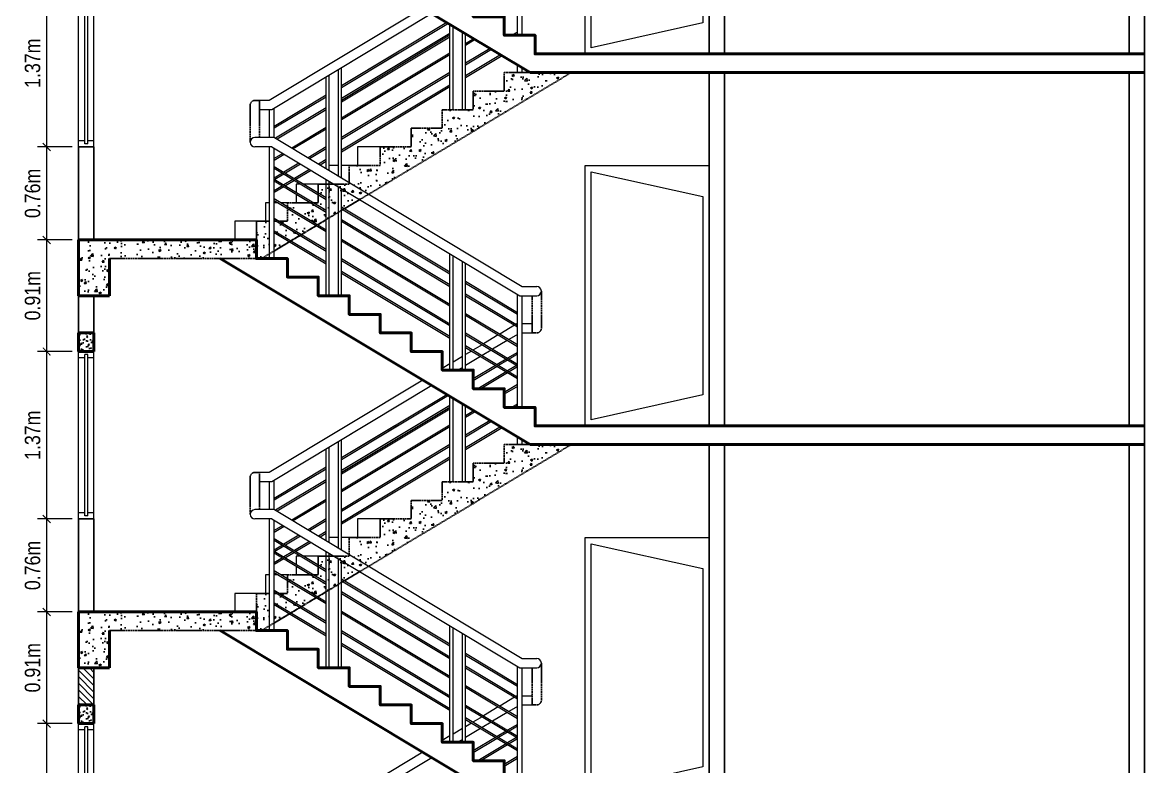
# Model space of a CAD drawing. Header units: inches. Extents: x -100787 to 3653, y -96809 to -8632.
# Drawn here: x -80548.6 to -80186.4, y -92343 to -92103 of the extents above; entities that cross this region are included whole.
import ezdxf

# ---------------------------------------------------------------- set-up
doc = ezdxf.new("R2010")
doc.units = ezdxf.units.IN
doc.header["$MEASUREMENT"] = 0
doc.header["$PDMODE"] = 99
doc.linetypes.add('ACAD_ISO04W100', pattern=[30.5, 24, -3, 0.5, -3])
doc.linetypes.add('DASHED2', pattern=[0.375, 0.25, -0.125])
for name, color, linetype, lineweight in [('Column', 2, 'Continuous', 50), ('Dimension', 7, 'Continuous', 15), ('door', 132, 'Continuous', 15), ('FLOOR CASE', 251, 'Continuous', 13), ('GRID', 8, 'ACAD_ISO04W100', 15), ('LOW-WALL', 4, 'Continuous', 20), ('RAIL', 200, 'Continuous', 13), ('RAILING', 2, 'Continuous', 13), ('Window', 253, 'Continuous', 18)]:
    doc.layers.add(name, color=color, linetype=linetype, lineweight=lineweight)
for name, color, linetype in [('Hatch', 3, 'Continuous'), ('Stair', 190, 'DASHED2'), ('wall', 3, 'Continuous')]:
    doc.layers.add(name, color=color, linetype=linetype)
doc.styles.add('NARROW', font='ARIALN.TTF')
doc.dimstyles.new('3-16', dxfattribs={"dimtxt": 5, "dimasz": 2.5, "dimexe": 3, "dimexo": 2, "dimgap": 2, "dimtad": 1, "dimdec": 1, "dimzin": 3, "dimdsep": 46, "dimlunit": 4, "dimtxsty": 'NARROW', "dimblk": 'ARCHTICK', "dimcen": 0, "dimdle": 3, "dimclrd": 256, "dimclre": 256, "dimclrt": 7, "dimaunit": 1, "dimadec": 3, "dimazin": 1, "dimtfac": 1, "dimtdec": 1, "dimtofl": 0, "dimtmove": 0, "dimatfit": 3, "dimldrblk": 'CLOSED', "dimfxl": 1, "dimtolj": 1, "dimtzin": 0, "dimlwd": -1, "dimlwe": -1, "dimarcsym": 0})
pattern_1 = [(50, (-91153.956, -78241.683), (7.1726018, -0.6275213), [0.75, -8.25]), (355, (-91153.956, -78241.683), (-1.3875133, 7.5219213), [0.6, -6.6]), (100.4514, (-91153.358, -78241.7355), (5.7850938, 6.8943954), [0.637402, -7.011421]), (46.1842, (-91153.956, -78239.683), (10.6724105, -1.65519), [1.125, -12.375]), (96.6356, (-91153.066, -78239.821), (9.346627, 9.741179), [0.956103, -10.51713]), (351.1842, (-91153.956, -78239.683), (9.3466195, 9.741186), [0.9, -9.9]), (21, (-91152.956, -78240.183), (5.9690705, -4.026189), [0.75, -8.25]), (326, (-91152.956, -78240.183), (2.4331533, 7.2515005), [0.6, -6.6]), (71.4514, (-91152.4584, -78240.519), (8.4022263, 3.225305), [0.637402, -7.011421]), (37.5, (-91153.9558, -78241.6832), (0.12159855, 3.32893854), [0, -6.52, 0, -6.7, 0, -6.625]), (7.5, (-91153.956, -78241.683), (2.6306954, 3.9441171), [0, -3.82, 0, -6.37, 0, -2.525]), (327.5, (-91156.1858, -78241.6832), (5.33822436, -0.2255487), [0, -2.5, 0, -7.8, 0, -10.35]), (317.5, (-91157.186, -78241.683), (5.8318617, 1.0010498), [0, -3.25, 0, -5.18, 0, -7.35])]
pattern_2 = [(50, (-91153.956, -78121.683), (7.1726018, -0.6275213), [0.75, -8.25]), (355, (-91153.956, -78121.683), (-1.3875133, 7.5219213), [0.6, -6.6]), (100.4514, (-91153.358, -78121.7355), (5.7850938, 6.8943954), [0.637402, -7.011421]), (46.1842, (-91153.956, -78119.683), (10.6724105, -1.65519), [1.125, -12.375]), (96.6356, (-91153.066, -78119.821), (9.346627, 9.741179), [0.956103, -10.51713]), (351.1842, (-91153.956, -78119.683), (9.3466195, 9.741186), [0.9, -9.9]), (21, (-91152.956, -78120.183), (5.9690705, -4.026189), [0.75, -8.25]), (326, (-91152.956, -78120.183), (2.4331533, 7.2515005), [0.6, -6.6]), (71.4514, (-91152.4584, -78120.519), (8.4022263, 3.225305), [0.637402, -7.011421]), (37.5, (-91153.9558, -78121.6832), (0.12159855, 3.32893854), [0, -6.52, 0, -6.7, 0, -6.625]), (7.5, (-91153.956, -78121.683), (2.6306954, 3.9441171), [0, -3.82, 0, -6.37, 0, -2.525]), (327.5, (-91156.1858, -78121.6832), (5.33822436, -0.2255487), [0, -2.5, 0, -7.8, 0, -10.35]), (317.5, (-91157.186, -78121.683), (5.8318617, 1.0010498), [0, -3.25, 0, -5.18, 0, -7.35])]

# ---------------------------------------------------------------- blocks, each defined once
blk = doc.blocks.new('_ArchTick')
at = {"layer": 'GRID', "color": 0, "const_width": 0.15}
blk.add_lwpolyline([(-0.5, -0.5), (0.5, 0.5)], dxfattribs=at)
blk = doc.blocks.new('*D699')
at = {"layer": 'Defpoints', "color": 0}
for p in [(-80540.81, -92329.18), (-80530.55, -92329.18), (-80530.55, -92383.18)]:
    blk.add_point(p, dxfattribs=at)
at = {"layer": 'Dimension'}
for p, q in [((-80540.81, -92386.18), (-80540.81, -92326.18)), ((-80532.55, -92329.18), (-80543.81, -92329.18)), ((-80532.55, -92383.18), (-80543.81, -92383.18))]:
    blk.add_line(p, q, dxfattribs=at)
at = {"layer": 'Dimension', "xscale": 2.5, "yscale": 2.5, "zscale": 2.5}
for p, rotation in [((-80540.81, -92329.18), 90), ((-80540.81, -92383.18), 270)]:
    blk.add_blockref('_ArchTick', p, dxfattribs=dict(at, rotation=rotation))
at = {"layer": 'Dimension', "color": 7, "insert": (-80545.36, -92356.18), "char_height": 5, "attachment_point": 5, "rotation": 90, "style": 'NARROW'}
blk.add_mtext('\\A1;1.37m', dxfattribs=at)
blk = doc.blocks.new('_Closed')
at = {"layer": 'wall', "color": 0, "lineweight": -2}
for p, q in [((-1, 0.17), (0, 0)), ((-1, 0.17), (-1, -0.17)), ((0, 0), (-1, -0.17)), ((0, 0), (-1, 0))]:
    blk.add_line(p, q, dxfattribs=at)
blk = doc.blocks.new('*D700')
at = {"layer": 'Defpoints', "color": 0}
for p in [(-80540.81, -92293.18), (-80530.55, -92293.18), (-80530.55, -92329.18)]:
    blk.add_point(p, dxfattribs=at)
at = {"layer": 'Dimension'}
for p, q in [((-80540.81, -92332.18), (-80540.81, -92290.18)), ((-80532.55, -92293.18), (-80543.81, -92293.18)), ((-80532.55, -92329.18), (-80543.81, -92329.18))]:
    blk.add_line(p, q, dxfattribs=at)
at = {"layer": 'Dimension', "xscale": 2.5, "yscale": 2.5, "zscale": 2.5}
for p, rotation in [((-80540.81, -92293.18), 90), ((-80540.81, -92329.18), 270)]:
    blk.add_blockref('_ArchTick', p, dxfattribs=dict(at, rotation=rotation))
at = {"layer": 'Dimension', "color": 7, "insert": (-80545.36, -92311.18), "char_height": 5, "attachment_point": 5, "rotation": 90, "style": 'NARROW'}
blk.add_mtext('\\A1;0.91m', dxfattribs=at)
blk = doc.blocks.new('*D692')
at = {"layer": 'Defpoints', "color": 0}
for p in [(-80540.81, -92263.18), (-80530.55, -92263.18), (-80530.55, -92293.18)]:
    blk.add_point(p, dxfattribs=at)
at = {"layer": 'Dimension'}
for p, q in [((-80540.81, -92296.18), (-80540.81, -92260.18)), ((-80532.55, -92263.18), (-80543.81, -92263.18)), ((-80532.55, -92293.18), (-80543.81, -92293.18))]:
    blk.add_line(p, q, dxfattribs=at)
at = {"layer": 'Dimension', "xscale": 2.5, "yscale": 2.5, "zscale": 2.5}
for p, rotation in [((-80540.81, -92263.18), 90), ((-80540.81, -92293.18), 270)]:
    blk.add_blockref('_ArchTick', p, dxfattribs=dict(at, rotation=rotation))
at = {"layer": 'Dimension', "color": 7, "insert": (-80545.36, -92278.18), "char_height": 5, "attachment_point": 5, "rotation": 90, "style": 'NARROW'}
blk.add_mtext('\\A1;0.76m', dxfattribs=at)
blk = doc.blocks.new('*D693')
at = {"layer": 'Defpoints', "color": 0}
for p in [(-80540.81, -92209.18), (-80530.55, -92209.18), (-80530.55, -92263.18)]:
    blk.add_point(p, dxfattribs=at)
at = {"layer": 'Dimension'}
for p, q in [((-80540.81, -92266.18), (-80540.81, -92206.18)), ((-80532.55, -92209.18), (-80543.81, -92209.18)), ((-80532.55, -92263.18), (-80543.81, -92263.18))]:
    blk.add_line(p, q, dxfattribs=at)
at = {"layer": 'Dimension', "xscale": 2.5, "yscale": 2.5, "zscale": 2.5}
for p, rotation in [((-80540.81, -92209.18), 90), ((-80540.81, -92263.18), 270)]:
    blk.add_blockref('_ArchTick', p, dxfattribs=dict(at, rotation=rotation))
at = {"layer": 'Dimension', "color": 7, "insert": (-80545.36, -92236.18), "char_height": 5, "attachment_point": 5, "rotation": 90, "style": 'NARROW'}
blk.add_mtext('\\A1;1.37m', dxfattribs=at)
blk = doc.blocks.new('*D703')
at = {"layer": 'Defpoints', "color": 0}
for p in [(-80540.81, -92173.18), (-80530.55, -92173.18), (-80530.55, -92209.18)]:
    blk.add_point(p, dxfattribs=at)
at = {"layer": 'Dimension'}
for p, q in [((-80540.81, -92212.18), (-80540.81, -92170.18)), ((-80532.55, -92173.18), (-80543.81, -92173.18)), ((-80532.55, -92209.18), (-80543.81, -92209.18))]:
    blk.add_line(p, q, dxfattribs=at)
at = {"layer": 'Dimension', "xscale": 2.5, "yscale": 2.5, "zscale": 2.5}
for p, rotation in [((-80540.81, -92173.18), 90), ((-80540.81, -92209.18), 270)]:
    blk.add_blockref('_ArchTick', p, dxfattribs=dict(at, rotation=rotation))
at = {"layer": 'Dimension', "color": 7, "insert": (-80545.36, -92191.18), "char_height": 5, "attachment_point": 5, "rotation": 90, "style": 'NARROW'}
blk.add_mtext('\\A1;0.91m', dxfattribs=at)
blk = doc.blocks.new('*D701')
at = {"layer": 'Defpoints', "color": 0}
for p in [(-80540.81, -92143.18), (-80530.55, -92143.18), (-80530.55, -92173.18)]:
    blk.add_point(p, dxfattribs=at)
at = {"layer": 'Dimension'}
for p, q in [((-80540.81, -92176.18), (-80540.81, -92140.18)), ((-80532.55, -92143.18), (-80543.81, -92143.18)), ((-80532.55, -92173.18), (-80543.81, -92173.18))]:
    blk.add_line(p, q, dxfattribs=at)
at = {"layer": 'Dimension', "xscale": 2.5, "yscale": 2.5, "zscale": 2.5}
for p, rotation in [((-80540.81, -92143.18), 90), ((-80540.81, -92173.18), 270)]:
    blk.add_blockref('_ArchTick', p, dxfattribs=dict(at, rotation=rotation))
at = {"layer": 'Dimension', "color": 7, "insert": (-80545.36, -92158.18), "char_height": 5, "attachment_point": 5, "rotation": 90, "style": 'NARROW'}
blk.add_mtext('\\A1;0.76m', dxfattribs=at)
blk = doc.blocks.new('*D702')
at = {"layer": 'Defpoints', "color": 0}
for p in [(-80540.81, -92089.18), (-80530.55, -92089.18), (-80530.55, -92143.18)]:
    blk.add_point(p, dxfattribs=at)
at = {"layer": 'Dimension'}
for p, q in [((-80540.81, -92146.18), (-80540.81, -92086.18)), ((-80532.55, -92089.18), (-80543.81, -92089.18)), ((-80532.55, -92143.18), (-80543.81, -92143.18))]:
    blk.add_line(p, q, dxfattribs=at)
at = {"layer": 'Dimension', "xscale": 2.5, "yscale": 2.5, "zscale": 2.5}
for p, rotation in [((-80540.81, -92089.18), 90), ((-80540.81, -92143.18), 270)]:
    blk.add_blockref('_ArchTick', p, dxfattribs=dict(at, rotation=rotation))
at = {"layer": 'Dimension', "color": 7, "insert": (-80545.36, -92116.18), "char_height": 5, "attachment_point": 5, "rotation": 90, "style": 'NARROW'}
blk.add_mtext('\\A1;1.37m', dxfattribs=at)

msp = doc.modelspace()

# ---------------------------------------------------------------- hatches: boundary and pattern name
at = {"layer": 'Hatch'}
h = msp.add_hatch(dxfattribs=at)
h.set_pattern_fill('AR-CONC', color=256, style=0)
h.set_pattern_definition(pattern_2)
h.paths.add_polyline_path([(-80371.46, -92119.18), (-80384.78, -92119.18), (-80393.12, -92119.18), (-80393.12, -92125.18), (-80403.12, -92125.18), (-80403.12, -92131.18), (-80413.12, -92131.18), (-80413.12, -92137.18), (-80423.12, -92137.18), (-80423.12, -92143.18), (-80433.12, -92143.18), (-80433.12, -92149.18), (-80443.12, -92149.18), (-80443.12, -92154.68), (-80436.88, -92158.43)])
h.paths.add_polyline_path([(-80443.12, -92154.68), (-80443.12, -92155.18), (-80448.12, -92155.18), (-80439.79, -92160.18), (-80436.88, -92158.43)])
h.paths.add_polyline_path([(-80439.79, -92160.18), (-80445.62, -92156.68), (-80445.62, -92162.51), (-80444.65, -92163.1)])
h.paths.add_polyline_path([(-80446.62, -92156.08), (-80448.12, -92155.18), (-80449.62, -92155.18), (-80449.62, -92166.08), (-80446.62, -92164.28)])
h.paths.add_polyline_path([(-80445.62, -92156.68), (-80446.62, -92156.08), (-80446.62, -92164.28), (-80445.62, -92163.68)])
h.paths.add_polyline_path([(-80449.62, -92155.18), (-80450.62, -92155.18), (-80450.62, -92166.68), (-80449.62, -92166.08)])
h.paths.add_polyline_path([(-80450.62, -92155.18), (-80453.12, -92155.18), (-80453.12, -92158.01), (-80450.62, -92159.51)])
h.paths.add_polyline_path([(-80450.62, -92160.1), (-80453.12, -92158.6), (-80453.12, -92161.18), (-80454.64, -92161.18), (-80450.62, -92163.6)])
h.paths.add_polyline_path([(-80450.62, -92164.18), (-80455.62, -92161.18), (-80463.12, -92161.18), (-80463.12, -92162.39), (-80453.3, -92168.29), (-80450.62, -92166.68)])
h = msp.add_hatch(dxfattribs=at)
h.set_pattern_fill('AR-CONC', color=256, style=0)
h.set_pattern_definition(pattern_2)
h.paths.add_polyline_path([(-80463.12, -92162.97), (-80463.12, -92167.18), (-80465.63, -92167.18), (-80458.54, -92171.43), (-80453.78, -92168.58)])
h.paths.add_polyline_path([(-80466.6, -92167.18), (-80467.37, -92167.18), (-80467.37, -92170.22), (-80461.95, -92173.47), (-80459.03, -92171.73)])
h.paths.add_polyline_path([(-80462.43, -92173.77), (-80467.37, -92170.8), (-80467.37, -92176.73)])
h.paths.add_polyline_path([(-80468.87, -92167.18), (-80473.12, -92167.18), (-80473.12, -92173.18), (-80473.12, -92179.18), (-80471.46, -92179.18), (-80468.87, -92177.63)])
h.paths.add_polyline_path([(-80473.12, -92173.18), (-80530.55, -92173.18), (-80530.55, -92191.18), (-80520.55, -92191.18), (-80520.55, -92179.18), (-80473.12, -92179.18)])
h = msp.add_hatch(dxfattribs=at)
h.set_pattern_fill('AR-CONC', color=256, scale=0.5, style=0)
h.set_pattern_definition([(130, (-86132.4865, -73034.164), (-3.5863009, -0.31376067), [0.375, -4.125]), (185, (-86132.4865, -73034.164), (0.6937567, 3.7609607), [0.3, -3.3]), (79.5486, (-86132.7854, -73034.19), (-2.8925469, 3.4471977), [0.31870095, -3.50571056]), (133.8158, (-86132.4865, -73033.164), (-5.3362052, -0.8275951), [0.5625, -6.1875]), (83.3644, (-86132.931, -73033.233), (-4.6733135, 4.8705894), [0.4780514, -5.258565]), (188.8158, (-86132.4865, -73033.164), (-4.6733097, 4.870593), [0.45, -4.95]), (159, (-86132.9865, -73033.414), (-2.98453526, -2.01309445), [0.375, -4.125]), (214, (-86132.9865, -73033.414), (-1.21657666, 3.6257502), [0.3, -3.3]), (108.5486, (-86133.2352, -73033.5817), (-4.20111314, 1.6126525), [0.31870095, -3.50571056]), (142.5, (-86132.4865, -73034.164), (-0.06079928, 1.66446927), [0, -3.26, 0, -3.35, 0, -3.3125]), (172.5, (-86132.4865, -73034.164), (-1.31534769, 1.97205856), [0, -1.91, 0, -3.185, 0, -1.2625]), (212.5, (-86131.3715, -73034.164), (-2.66911218, -0.11277436), [0, -1.25, 0, -3.9, 0, -5.175]), (222.5, (-86130.8715, -73034.164), (-2.91593085, 0.5005249), [0, -1.625, 0, -2.59, 0, -3.675])])
h.paths.add_polyline_path([(-80530.55, -92203.18), (-80525.55, -92203.18), (-80525.55, -92209.18), (-80530.55, -92209.18)])
h = msp.add_hatch(dxfattribs=at)
h.set_pattern_fill('AR-CONC', color=256, style=0)
h.set_pattern_definition(pattern_1)
h.paths.add_polyline_path([(-80371.46, -92239.18), (-80384.78, -92239.18), (-80393.12, -92239.18), (-80393.12, -92245.18), (-80403.12, -92245.18), (-80403.12, -92251.18), (-80413.12, -92251.18), (-80413.12, -92257.18), (-80423.12, -92257.18), (-80423.12, -92263.18), (-80433.12, -92263.18), (-80433.12, -92269.18), (-80443.12, -92269.18), (-80443.12, -92274.68), (-80436.88, -92278.43)])
h.paths.add_polyline_path([(-80443.12, -92274.68), (-80443.12, -92275.18), (-80448.12, -92275.18), (-80439.79, -92280.18), (-80436.88, -92278.43)])
h.paths.add_polyline_path([(-80439.79, -92280.18), (-80445.62, -92276.68), (-80445.62, -92282.51), (-80444.65, -92283.1)])
h.paths.add_polyline_path([(-80446.62, -92276.08), (-80448.12, -92275.18), (-80449.62, -92275.18), (-80449.62, -92286.08), (-80446.62, -92284.28)])
h.paths.add_polyline_path([(-80445.62, -92276.68), (-80446.62, -92276.08), (-80446.62, -92284.28), (-80445.62, -92283.68)])
h.paths.add_polyline_path([(-80449.62, -92275.18), (-80450.62, -92275.18), (-80450.62, -92286.68), (-80449.62, -92286.08)])
h.paths.add_polyline_path([(-80450.62, -92275.18), (-80453.12, -92275.18), (-80453.12, -92278.01), (-80450.62, -92279.51)])
h.paths.add_polyline_path([(-80450.62, -92280.1), (-80453.12, -92278.6), (-80453.12, -92281.18), (-80454.64, -92281.18), (-80450.62, -92283.6)])
h.paths.add_polyline_path([(-80450.62, -92284.18), (-80455.62, -92281.18), (-80463.12, -92281.18), (-80463.12, -92282.39), (-80453.3, -92288.29), (-80450.62, -92286.68)])
h = msp.add_hatch(dxfattribs=at)
h.set_pattern_fill('AR-CONC', color=256, style=0)
h.set_pattern_definition(pattern_1)
h.paths.add_polyline_path([(-80463.12, -92282.97), (-80463.12, -92287.18), (-80465.63, -92287.18), (-80458.54, -92291.43), (-80453.78, -92288.58)])
h.paths.add_polyline_path([(-80466.6, -92287.18), (-80467.37, -92287.18), (-80467.37, -92290.22), (-80461.95, -92293.47), (-80459.03, -92291.73)])
h.paths.add_polyline_path([(-80462.43, -92293.77), (-80467.37, -92290.8), (-80467.37, -92296.73)])
h.paths.add_polyline_path([(-80468.87, -92287.18), (-80473.12, -92287.18), (-80473.12, -92293.18), (-80473.12, -92299.18), (-80471.46, -92299.18), (-80468.87, -92297.63)])
h.paths.add_polyline_path([(-80473.12, -92293.18), (-80530.55, -92293.18), (-80530.55, -92311.18), (-80520.55, -92311.18), (-80520.55, -92299.18), (-80473.12, -92299.18)])
h = msp.add_hatch(dxfattribs=at)
h.set_pattern_fill('ANSI31', color=256, scale=12, style=0)
h.set_pattern_definition([(135, (-86132.4865, -73634.164), (1.06066017, 1.06066017), [])])
h.paths.add_polyline_path([(-80530.55, -92311.18), (-80525.55, -92311.18), (-80525.55, -92323.18), (-80530.55, -92323.18)])
h.paths.add_polyline_path([(-80530.55, -92383.18), (-80525.55, -92383.18), (-80525.55, -92413.18), (-80530.55, -92413.18)])
h = msp.add_hatch(dxfattribs=at)
h.set_pattern_fill('AR-CONC', color=256, scale=0.5, style=0)
h.set_pattern_definition([(130, (-86132.4865, -73154.164), (-3.5863009, -0.31376067), [0.375, -4.125]), (185, (-86132.4865, -73154.164), (0.6937567, 3.7609607), [0.3, -3.3]), (79.5486, (-86132.7854, -73154.19), (-2.8925469, 3.4471977), [0.31870095, -3.50571056]), (133.8158, (-86132.4865, -73153.164), (-5.3362052, -0.8275951), [0.5625, -6.1875]), (83.3644, (-86132.931, -73153.233), (-4.6733135, 4.8705894), [0.4780514, -5.258565]), (188.8158, (-86132.4865, -73153.164), (-4.6733097, 4.870593), [0.45, -4.95]), (159, (-86132.9865, -73153.414), (-2.98453526, -2.01309445), [0.375, -4.125]), (214, (-86132.9865, -73153.414), (-1.21657666, 3.6257502), [0.3, -3.3]), (108.5486, (-86133.2352, -73153.5817), (-4.20111314, 1.6126525), [0.31870095, -3.50571056]), (142.5, (-86132.4865, -73154.164), (-0.06079928, 1.66446927), [0, -3.26, 0, -3.35, 0, -3.3125]), (172.5, (-86132.4865, -73154.164), (-1.31534769, 1.97205856), [0, -1.91, 0, -3.185, 0, -1.2625]), (212.5, (-86131.3715, -73154.164), (-2.66911218, -0.11277436), [0, -1.25, 0, -3.9, 0, -5.175]), (222.5, (-86130.8715, -73154.164), (-2.91593085, 0.5005249), [0, -1.625, 0, -2.59, 0, -3.675])])
h.paths.add_polyline_path([(-80530.55, -92323.18), (-80525.55, -92323.18), (-80525.55, -92329.18), (-80530.55, -92329.18)])

# ---------------------------------------------------------------- linework, layer by layer
at = {"layer": 'Column'}
for p, q in [((-80384.78, -92119.18), (-80484.78, -92059.18)), ((-80314.84, -92113.18), (-80186.39, -92113.18)), ((-80324.84, -92119.18), (-80384.78, -92119.18)), ((-80314.84, -92119.18), (-80324.84, -92119.18)), ((-80324.84, -92119.18), (-80324.84, -92119.18)), ((-80314.84, -92119.18), (-80186.39, -92119.18)), ((-80530.55, -92173.18), (-80530.55, -92191.18)), ((-80520.55, -92191.18), (-80520.55, -92179.18)), ((-80384.78, -92239.18), (-80484.78, -92179.18)), ((-80530.55, -92191.18), (-80520.55, -92191.18)), ((-80530.55, -92203.18), (-80525.55, -92203.18)), ((-80530.55, -92209.18), (-80530.55, -92203.18)), ((-80525.55, -92203.18), (-80525.55, -92209.18)), ((-80530.55, -92209.18), (-80525.55, -92209.18)), ((-80314.84, -92233.18), (-80186.39, -92233.18)), ((-80324.84, -92239.18), (-80384.78, -92239.18)), ((-80314.84, -92239.18), (-80324.84, -92239.18)), ((-80324.84, -92239.18), (-80324.84, -92239.18)), ((-80314.84, -92239.18), (-80186.39, -92239.18)), ((-80530.55, -92293.18), (-80530.55, -92311.18)), ((-80520.55, -92311.18), (-80520.55, -92299.18)), ((-80384.78, -92359.18), (-80484.78, -92299.18)), ((-80530.55, -92311.18), (-80520.55, -92311.18)), ((-80530.55, -92323.18), (-80525.55, -92323.18)), ((-80530.55, -92329.18), (-80530.55, -92323.18)), ((-80525.55, -92323.18), (-80525.55, -92329.18)), ((-80530.55, -92329.18), (-80525.55, -92329.18))]:
    msp.add_line(p, q, dxfattribs=at)
for points in [[(-80314.84, -92113.18), (-80383.12, -92113.18), (-80383.12, -92107.18), (-80393.12, -92107.18), (-80393.12, -92101.18), (-80403.12, -92101.18), (-80403.12, -92095.18), (-80413.12, -92095.18), (-80413.12, -92089.18), (-80423.12, -92089.18), (-80423.12, -92083.18), (-80433.12, -92083.18), (-80433.12, -92077.18), (-80443.12, -92077.18), (-80443.12, -92071.18), (-80453.12, -92071.18), (-80453.12, -92065.18), (-80463.12, -92065.18), (-80463.12, -92059.18), (-80473.12, -92059.18), (-80473.12, -92053.18), (-80530.55, -92053.18)], [(-80314.84, -92233.18), (-80383.12, -92233.18), (-80383.12, -92227.18), (-80393.12, -92227.18), (-80393.12, -92221.18), (-80403.12, -92221.18), (-80403.12, -92215.18), (-80413.12, -92215.18), (-80413.12, -92209.18), (-80423.12, -92209.18), (-80423.12, -92203.18), (-80433.12, -92203.18), (-80433.12, -92197.18), (-80443.12, -92197.18), (-80443.12, -92191.18), (-80453.12, -92191.18), (-80453.12, -92185.18), (-80463.12, -92185.18), (-80463.12, -92179.18), (-80473.12, -92179.18), (-80473.12, -92173.18), (-80530.55, -92173.18)], [(-80314.84, -92353.18), (-80383.12, -92353.18), (-80383.12, -92347.18), (-80393.12, -92347.18), (-80393.12, -92341.18), (-80403.12, -92341.18), (-80403.12, -92335.18), (-80413.12, -92335.18), (-80413.12, -92329.18), (-80423.12, -92329.18), (-80423.12, -92323.18), (-80433.12, -92323.18), (-80433.12, -92317.18), (-80443.12, -92317.18), (-80443.12, -92311.18), (-80453.12, -92311.18), (-80453.12, -92305.18), (-80463.12, -92305.18), (-80463.12, -92299.18), (-80473.12, -92299.18), (-80473.12, -92293.18), (-80530.55, -92293.18)]]:
    msp.add_lwpolyline(points, dxfattribs=at)
at = {"layer": 'door'}
for points in [[(-80327, -92113.18), (-80367, -92113.18), (-80367, -92029.18), (-80327, -92029.18)], [(-80329, -92103.18), (-80365, -92111.18), (-80365, -92031.18), (-80329, -92039.18)], [(-80327, -92233.18), (-80367, -92233.18), (-80367, -92149.18), (-80327, -92149.18)], [(-80329, -92223.18), (-80365, -92231.18), (-80365, -92151.18), (-80329, -92159.18)], [(-80327, -92353.18), (-80367, -92353.18), (-80367, -92269.18), (-80327, -92269.18)], [(-80329, -92343.18), (-80365, -92351.18), (-80365, -92271.18), (-80329, -92279.18)]]:
    msp.add_lwpolyline(points, close=True, dxfattribs=at)
at = {"layer": 'FLOOR CASE'}
for p, q in [((-80388.87, -92107.18), (-80388.87, -92083.63)), ((-80387.37, -92107.18), (-80387.37, -92083.18)), ((-80419.37, -92098.43), (-80468.95, -92128.18)), ((-80416.45, -92100.18), (-80468.12, -92131.18)), ((-80411.59, -92103.1), (-80445.62, -92123.51)), ((-80411.11, -92103.39), (-80445.62, -92124.1)), ((-80410.62, -92131.18), (-80410.62, -92103.68)), ((-80409.62, -92131.18), (-80409.62, -92104.28)), ((-80410.62, -92106.6), (-80445.62, -92127.6)), ((-80410.62, -92107.18), (-80445.62, -92128.18)), ((-80410.62, -92107.18), (-80445.62, -92128.18)), ((-80410.62, -92107.18), (-80445.62, -92128.18)), ((-80410.62, -92107.76), (-80445.62, -92128.76)), ((-80410.62, -92107.76), (-80445.62, -92128.76)), ((-80406.62, -92131.18), (-80406.62, -92106.08)), ((-80405.62, -92131.18), (-80405.62, -92106.68)), ((-80402.95, -92108.29), (-80405.62, -92109.89)), ((-80402.46, -92108.58), (-80405.62, -92110.47)), ((-80388.87, -92106.14), (-80390.62, -92107.18)), ((-80388.87, -92106.72), (-80389.64, -92107.18)), ((-80397.7, -92111.43), (-80405.62, -92116.19)), ((-80397.21, -92111.73), (-80405.62, -92116.77)), ((-80443.95, -92113.18), (-80468.95, -92128.18)), ((-80443.95, -92113.18), (-80468.95, -92128.18)), ((-80438.12, -92113.18), (-80468.12, -92131.18)), ((-80438.12, -92113.18), (-80468.12, -92131.18)), ((-80410.62, -92112.89), (-80445.62, -92133.89)), ((-80427.43, -92113.18), (-80445.62, -92124.1)), ((-80428.4, -92113.18), (-80445.62, -92123.51)), ((-80427.43, -92113.18), (-80445.62, -92124.1)), ((-80428.4, -92113.18), (-80445.62, -92123.51)), ((-80427.43, -92113.18), (-80445.62, -92124.1)), ((-80428.4, -92113.18), (-80445.62, -92123.51)), ((-80427.43, -92113.18), (-80445.62, -92124.1)), ((-80428.4, -92113.18), (-80445.62, -92123.51)), ((-80410.62, -92113.47), (-80445.62, -92134.47)), ((-80409.62, -92131.18), (-80409.62, -92113.18)), ((-80409.62, -92131.18), (-80409.62, -92113.18)), ((-80394.3, -92113.47), (-80405.62, -92120.27)), ((-80393.81, -92113.77), (-80405.62, -92120.85)), ((-80446.62, -92152.58), (-80446.62, -92118.28)), ((-80445.62, -92153.18), (-80445.62, -92117.68)), ((-80410.62, -92119.19), (-80445.62, -92140.19)), ((-80410.62, -92119.77), (-80445.62, -92140.77)), ((-80388.87, -92119.18), (-80388.87, -92116.73)), ((-80388.87, -92119.18), (-80387.37, -92119.18)), ((-80387.37, -92119.18), (-80387.37, -92117.63)), ((-80450.62, -92150.18), (-80450.62, -92120.68)), ((-80449.62, -92150.78), (-80449.62, -92120.08)), ((-80410.62, -92123.27), (-80445.62, -92144.27)), ((-80450.62, -92126.51), (-80467.37, -92136.56)), ((-80450.62, -92127.1), (-80467.37, -92137.15)), ((-80410.62, -92123.85), (-80445.62, -92144.85)), ((-80468.95, -92128.18), (-80472.12, -92128.18)), ((-80468.95, -92128.18), (-80472.12, -92128.18)), ((-80467.37, -92140.18), (-80467.37, -92130.73)), ((-80450.62, -92130.6), (-80466.95, -92140.39)), ((-80468.12, -92131.18), (-80472.12, -92131.18)), ((-80468.12, -92131.18), (-80472.12, -92131.18)), ((-80468.87, -92140.18), (-80468.87, -92131.18)), ((-80450.62, -92131.18), (-80466.46, -92140.68)), ((-80450.62, -92136.89), (-80461.7, -92143.54)), ((-80450.62, -92137.47), (-80461.21, -92143.83)), ((-80464.62, -92145.29), (-80467.37, -92146.94)), ((-80450.62, -92143.19), (-80456.45, -92146.69)), ((-80450.62, -92143.77), (-80455.97, -92146.98)), ((-80433.12, -92143.18), (-80440.48, -92143.18)), ((-80440.48, -92143.18), (-80440.48, -92149.18)), ((-80464.13, -92145.58), (-80467.37, -92147.52)), ((-80459.37, -92148.44), (-80464.23, -92151.35)), ((-80458.88, -92148.73), (-80463.74, -92151.64)), ((-80450.62, -92147.27), (-80453.05, -92148.73)), ((-80450.62, -92147.85), (-80452.57, -92149.02)), ((-80464.71, -92151.64), (-80467.37, -92153.24)), ((-80464.23, -92151.93), (-80467.14, -92153.68)), ((-80455.97, -92150.48), (-80460.83, -92153.39)), ((-80455.48, -92150.77), (-80460.34, -92153.68)), ((-80446.62, -92149.18), (-80449.62, -92149.18)), ((-80443.12, -92149.18), (-80445.62, -92149.18)), ((-80464.71, -92155.72), (-80467.37, -92157.32)), ((-80464.23, -92156.02), (-80467.37, -92157.9)), ((-80461.31, -92153.68), (-80464.23, -92155.43)), ((-80460.83, -92153.97), (-80463.74, -92155.72)), ((-80460.26, -92155.18), (-80460.26, -92157.81)), ((-80458.81, -92155.18), (-80460.26, -92155.18)), ((-80453.12, -92155.18), (-80457.84, -92155.18)), ((-80460.26, -92158.4), (-80460.26, -92161.18)), ((-80470.15, -92161.18), (-80470.15, -92167.18)), ((-80468.87, -92161.18), (-80470.15, -92161.18)), ((-80466.11, -92161.18), (-80467.37, -92161.18)), ((-80463.12, -92161.18), (-80465.14, -92161.18)), ((-80473.12, -92167.18), (-80480.04, -92167.18)), ((-80480.04, -92167.18), (-80480.04, -92173.18)), ((-80389.78, -92200.68), (-80394.54, -92203.54)), ((-80388.95, -92200.18), (-80389.3, -92200.39)), ((-80388.95, -92200.18), (-80388.87, -92200.18)), ((-80387.37, -92200.18), (-80384.12, -92200.18)), ((-80387.37, -92203.18), (-80384.12, -92203.18)), ((-80387.37, -92227.18), (-80387.37, -92203.18)), ((-80395.03, -92203.83), (-80399.79, -92206.69)), ((-80392.12, -92205.58), (-80396.88, -92208.44)), ((-80388.87, -92203.63), (-80391.63, -92205.29)), ((-80388.87, -92227.18), (-80388.87, -92203.63)), ((-80403.68, -92209.02), (-80405.62, -92210.18)), ((-80400.28, -92206.98), (-80403.19, -92208.73)), ((-80397.36, -92208.73), (-80400.28, -92210.48)), ((-80388.87, -92209.46), (-80392.02, -92211.35)), ((-80388.87, -92210.05), (-80391.53, -92211.64)), ((-80410.62, -92213.18), (-80413.12, -92214.68)), ((-80406.62, -92210.78), (-80409.62, -92212.58)), ((-80400.76, -92210.77), (-80405.62, -92213.68)), ((-80395.9, -92213.68), (-80403.12, -92218.01)), ((-80395.42, -92213.97), (-80403.12, -92218.6)), ((-80392.5, -92211.64), (-80395.42, -92213.39)), ((-80392.02, -92211.93), (-80394.93, -92213.68)), ((-80389.1, -92213.68), (-80392.02, -92215.43)), ((-80406.62, -92214.28), (-80408.12, -92215.18)), ((-80392.5, -92215.72), (-80401.6, -92221.18)), ((-80392.02, -92216.02), (-80400.63, -92221.18)), ((-80388.87, -92214.13), (-80391.53, -92215.72)), ((-80419.37, -92218.43), (-80468.95, -92248.18)), ((-80416.45, -92220.18), (-80468.12, -92251.18)), ((-80388.87, -92219.84), (-80393.12, -92222.39)), ((-80388.87, -92220.42), (-80393.12, -92222.97)), ((-80411.59, -92223.1), (-80445.62, -92243.51)), ((-80411.11, -92223.39), (-80445.62, -92244.1)), ((-80410.62, -92251.18), (-80410.62, -92223.68)), ((-80409.62, -92251.18), (-80409.62, -92224.28)), ((-80410.62, -92226.6), (-80445.62, -92247.6)), ((-80410.62, -92227.18), (-80445.62, -92248.18)), ((-80410.62, -92227.18), (-80445.62, -92248.18)), ((-80410.62, -92227.18), (-80445.62, -92248.18)), ((-80410.62, -92227.76), (-80445.62, -92248.76)), ((-80410.62, -92227.76), (-80445.62, -92248.76)), ((-80406.62, -92251.18), (-80406.62, -92226.08)), ((-80405.62, -92251.18), (-80405.62, -92226.68)), ((-80402.95, -92228.29), (-80405.62, -92229.89)), ((-80402.46, -92228.58), (-80405.62, -92230.47)), ((-80388.87, -92226.14), (-80390.62, -92227.18)), ((-80388.87, -92226.72), (-80389.64, -92227.18)), ((-80397.7, -92231.43), (-80405.62, -92236.19)), ((-80397.21, -92231.73), (-80405.62, -92236.77)), ((-80443.95, -92233.18), (-80468.95, -92248.18)), ((-80443.95, -92233.18), (-80468.95, -92248.18)), ((-80438.12, -92233.18), (-80468.12, -92251.18)), ((-80438.12, -92233.18), (-80468.12, -92251.18)), ((-80410.62, -92232.89), (-80445.62, -92253.89)), ((-80427.43, -92233.18), (-80445.62, -92244.1)), ((-80428.4, -92233.18), (-80445.62, -92243.51)), ((-80427.43, -92233.18), (-80445.62, -92244.1)), ((-80428.4, -92233.18), (-80445.62, -92243.51)), ((-80427.43, -92233.18), (-80445.62, -92244.1)), ((-80428.4, -92233.18), (-80445.62, -92243.51)), ((-80427.43, -92233.18), (-80445.62, -92244.1)), ((-80428.4, -92233.18), (-80445.62, -92243.51)), ((-80410.62, -92233.47), (-80445.62, -92254.47)), ((-80409.62, -92251.18), (-80409.62, -92233.18)), ((-80409.62, -92251.18), (-80409.62, -92233.18)), ((-80394.3, -92233.47), (-80405.62, -92240.27)), ((-80393.81, -92233.77), (-80405.62, -92240.85)), ((-80446.62, -92272.58), (-80446.62, -92238.28)), ((-80445.62, -92273.18), (-80445.62, -92237.68)), ((-80410.62, -92239.19), (-80445.62, -92260.19)), ((-80388.87, -92239.18), (-80388.87, -92236.73)), ((-80388.87, -92239.18), (-80387.37, -92239.18)), ((-80387.37, -92239.18), (-80387.37, -92237.63)), ((-80450.62, -92270.18), (-80450.62, -92240.68)), ((-80449.62, -92270.78), (-80449.62, -92240.08)), ((-80410.62, -92239.77), (-80445.62, -92260.77)), ((-80450.62, -92246.51), (-80467.37, -92256.56)), ((-80410.62, -92243.27), (-80445.62, -92264.27)), ((-80410.62, -92243.85), (-80445.62, -92264.85)), ((-80468.95, -92248.18), (-80472.12, -92248.18)), ((-80468.95, -92248.18), (-80472.12, -92248.18)), ((-80450.62, -92247.1), (-80467.37, -92257.15)), ((-80468.12, -92251.18), (-80472.12, -92251.18)), ((-80468.12, -92251.18), (-80472.12, -92251.18)), ((-80468.87, -92260.18), (-80468.87, -92251.18)), ((-80467.37, -92260.18), (-80467.37, -92250.73)), ((-80450.62, -92250.6), (-80466.95, -92260.39)), ((-80450.62, -92251.18), (-80466.46, -92260.68)), ((-80450.62, -92256.89), (-80461.7, -92263.54)), ((-80450.62, -92257.47), (-80461.21, -92263.83)), ((-80450.62, -92263.19), (-80456.45, -92266.69)), ((-80450.62, -92263.77), (-80455.97, -92266.98)), ((-80433.12, -92263.18), (-80440.48, -92263.18)), ((-80440.48, -92263.18), (-80440.48, -92269.18)), ((-80464.62, -92265.29), (-80467.37, -92266.94)), ((-80464.13, -92265.58), (-80467.37, -92267.52)), ((-80459.37, -92268.44), (-80464.23, -92271.35)), ((-80450.62, -92267.27), (-80453.05, -92268.73)), ((-80450.62, -92267.85), (-80452.57, -92269.02)), ((-80464.71, -92271.64), (-80467.37, -92273.24)), ((-80464.23, -92271.93), (-80467.14, -92273.68)), ((-80458.88, -92268.73), (-80463.74, -92271.64)), ((-80455.97, -92270.48), (-80460.83, -92273.39)), ((-80455.48, -92270.77), (-80460.34, -92273.68)), ((-80446.62, -92269.18), (-80449.62, -92269.18)), ((-80443.12, -92269.18), (-80445.62, -92269.18)), ((-80461.31, -92273.68), (-80464.23, -92275.43)), ((-80460.83, -92273.97), (-80463.74, -92275.72)), ((-80460.26, -92275.18), (-80460.26, -92277.81)), ((-80458.81, -92275.18), (-80460.26, -92275.18)), ((-80453.12, -92275.18), (-80457.84, -92275.18)), ((-80464.71, -92275.72), (-80467.37, -92277.32)), ((-80464.23, -92276.02), (-80467.37, -92277.9)), ((-80460.26, -92278.4), (-80460.26, -92281.18)), ((-80470.15, -92281.18), (-80470.15, -92287.18)), ((-80468.87, -92281.18), (-80470.15, -92281.18)), ((-80466.11, -92281.18), (-80467.37, -92281.18)), ((-80463.12, -92281.18), (-80465.14, -92281.18)), ((-80473.12, -92287.18), (-80480.04, -92287.18)), ((-80480.04, -92287.18), (-80480.04, -92293.18)), ((-80389.78, -92320.68), (-80394.54, -92323.54)), ((-80388.95, -92320.18), (-80389.3, -92320.39)), ((-80388.95, -92320.18), (-80388.87, -92320.18)), ((-80387.37, -92320.18), (-80384.12, -92320.18)), ((-80395.03, -92323.83), (-80399.79, -92326.69)), ((-80392.12, -92325.58), (-80396.88, -92328.44)), ((-80388.87, -92323.63), (-80391.63, -92325.29)), ((-80388.87, -92347.18), (-80388.87, -92323.63)), ((-80387.37, -92323.18), (-80384.12, -92323.18)), ((-80387.37, -92347.18), (-80387.37, -92323.18)), ((-80403.68, -92329.02), (-80405.62, -92330.18)), ((-80400.28, -92326.98), (-80403.19, -92328.73)), ((-80397.36, -92328.73), (-80400.28, -92330.48)), ((-80388.87, -92329.46), (-80392.02, -92331.35)), ((-80410.62, -92333.18), (-80413.12, -92334.68)), ((-80406.62, -92330.78), (-80409.62, -92332.58)), ((-80400.76, -92330.77), (-80405.62, -92333.68)), ((-80392.5, -92331.64), (-80395.42, -92333.39)), ((-80392.02, -92331.93), (-80394.93, -92333.68)), ((-80388.87, -92330.05), (-80391.53, -92331.64)), ((-80406.62, -92334.28), (-80408.12, -92335.18)), ((-80395.9, -92333.68), (-80403.12, -92338.01)), ((-80395.42, -92333.97), (-80403.12, -92338.6)), ((-80392.5, -92335.72), (-80401.6, -92341.18)), ((-80392.02, -92336.02), (-80400.63, -92341.18)), ((-80389.1, -92333.68), (-80392.02, -92335.43)), ((-80388.87, -92334.13), (-80391.53, -92335.72)), ((-80419.37, -92338.43), (-80468.95, -92368.18)), ((-80416.45, -92340.18), (-80468.12, -92371.18)), ((-80388.87, -92339.84), (-80393.12, -92342.39)), ((-80388.87, -92340.42), (-80393.12, -92342.97))]:
    msp.add_line(p, q, dxfattribs=at)
at = {"layer": 'LOW-WALL'}
for p, q in [((-80467.29, -92140.18), (-80473.62, -92140.18)), ((-80467.29, -92140.18), (-80387.29, -92188.18)), ((-80475.12, -92141.68), (-80475.12, -92141.68)), ((-80468.12, -92143.18), (-80473.62, -92143.18)), ((-80468.12, -92143.18), (-80388.12, -92191.18)), ((-80387.29, -92188.18), (-80382.62, -92188.18)), ((-80388.12, -92191.18), (-80382.62, -92191.18)), ((-80381.12, -92189.68), (-80381.12, -92189.68)), ((-80467.29, -92260.18), (-80473.62, -92260.18)), ((-80467.29, -92260.18), (-80387.29, -92308.18)), ((-80475.12, -92261.68), (-80475.12, -92261.68)), ((-80468.12, -92263.18), (-80473.62, -92263.18)), ((-80468.12, -92263.18), (-80388.12, -92311.18)), ((-80387.29, -92308.18), (-80382.62, -92308.18)), ((-80388.12, -92311.18), (-80382.62, -92311.18)), ((-80381.12, -92309.68), (-80381.12, -92309.68))]:
    msp.add_line(p, q, dxfattribs=at)
for centre, start, end in [((-80473.62, -92141.68), 90, 180), ((-80473.62, -92141.68), 180, 270), ((-80382.62, -92189.68), 0, 90), ((-80382.62, -92189.68), 270, 0), ((-80473.62, -92261.68), 90, 180), ((-80473.62, -92261.68), 180, 270), ((-80382.62, -92309.68), 0, 90), ((-80382.62, -92309.68), 270, 0)]:
    msp.add_arc(centre, 1.5, start, end, dxfattribs=at)
at = {"layer": 'RAIL'}
for p, q in [((-80450.62, -92191.18), (-80450.62, -92153.68)), ((-80449.62, -92191.18), (-80449.62, -92154.28)), ((-80446.62, -92191.18), (-80446.62, -92156.08)), ((-80445.62, -92191.18), (-80445.62, -92156.68)), ((-80410.62, -92215.18), (-80410.62, -92177.68)), ((-80409.62, -92215.18), (-80409.62, -92178.28)), ((-80406.62, -92215.18), (-80406.62, -92180.08)), ((-80405.62, -92215.18), (-80405.62, -92180.68)), ((-80450.62, -92311.18), (-80450.62, -92273.68)), ((-80449.62, -92311.18), (-80449.62, -92274.28)), ((-80446.62, -92311.18), (-80446.62, -92276.08)), ((-80445.62, -92311.18), (-80445.62, -92276.68)), ((-80410.62, -92335.18), (-80410.62, -92297.68)), ((-80409.62, -92335.18), (-80409.62, -92298.28)), ((-80406.62, -92335.18), (-80406.62, -92300.08)), ((-80405.62, -92335.18), (-80405.62, -92300.68))]:
    msp.add_line(p, q, dxfattribs=at)
at = {"layer": 'RAILING'}
for p, q in [((-80388.87, -92107.18), (-80388.87, -92070.73)), ((-80387.37, -92107.18), (-80387.37, -92071.18)), ((-80468.87, -92179.18), (-80468.87, -92143.18)), ((-80467.37, -92179.18), (-80467.37, -92143.63)), ((-80467.37, -92149.46), (-80450.62, -92159.51)), ((-80467.37, -92150.05), (-80450.62, -92160.1)), ((-80467.37, -92153.55), (-80450.62, -92163.6)), ((-80467.37, -92154.13), (-80450.62, -92164.18)), ((-80467.37, -92159.84), (-80450.62, -92169.89)), ((-80467.37, -92160.42), (-80450.62, -92170.47)), ((-80445.62, -92162.51), (-80410.62, -92183.51)), ((-80445.62, -92163.1), (-80410.62, -92184.1)), ((-80467.37, -92166.14), (-80450.62, -92176.19)), ((-80467.37, -92166.72), (-80450.62, -92176.77)), ((-80445.62, -92166.6), (-80410.62, -92187.6)), ((-80467.37, -92170.22), (-80450.62, -92180.27)), ((-80445.62, -92167.18), (-80410.62, -92188.18)), ((-80467.37, -92170.8), (-80450.62, -92180.85)), ((-80445.62, -92172.89), (-80410.62, -92193.89)), ((-80445.62, -92173.47), (-80410.62, -92194.47)), ((-80445.62, -92179.19), (-80410.62, -92200.19)), ((-80445.62, -92179.77), (-80410.62, -92200.77)), ((-80445.62, -92183.27), (-80410.62, -92204.27)), ((-80445.62, -92183.85), (-80410.62, -92204.85)), ((-80405.62, -92186.51), (-80388.87, -92196.56)), ((-80405.62, -92187.1), (-80388.87, -92197.15)), ((-80405.62, -92190.6), (-80388.87, -92200.65)), ((-80405.62, -92191.18), (-80388.87, -92201.23)), ((-80388.87, -92227.18), (-80388.87, -92190.73)), ((-80387.37, -92227.18), (-80387.37, -92191.18)), ((-80405.62, -92196.89), (-80388.87, -92206.94)), ((-80405.62, -92197.47), (-80388.87, -92207.52)), ((-80405.62, -92203.19), (-80388.87, -92213.24)), ((-80405.62, -92203.77), (-80388.87, -92213.82)), ((-80405.62, -92207.27), (-80388.87, -92217.32)), ((-80405.62, -92207.85), (-80388.87, -92217.9)), ((-80468.87, -92299.18), (-80468.87, -92263.18)), ((-80467.37, -92299.18), (-80467.37, -92263.63)), ((-80467.37, -92269.46), (-80450.62, -92279.51)), ((-80467.37, -92270.05), (-80450.62, -92280.1)), ((-80467.37, -92273.55), (-80450.62, -92283.6)), ((-80467.37, -92274.13), (-80450.62, -92284.18)), ((-80467.37, -92279.84), (-80450.62, -92289.89)), ((-80467.37, -92280.42), (-80450.62, -92290.47)), ((-80445.62, -92282.51), (-80410.62, -92303.51)), ((-80467.37, -92286.14), (-80450.62, -92296.19)), ((-80445.62, -92283.1), (-80410.62, -92304.1)), ((-80467.37, -92286.72), (-80450.62, -92296.77)), ((-80445.62, -92286.6), (-80410.62, -92307.6)), ((-80445.62, -92287.18), (-80410.62, -92308.18)), ((-80467.37, -92290.22), (-80450.62, -92300.27)), ((-80467.37, -92290.8), (-80450.62, -92300.85)), ((-80445.62, -92292.89), (-80410.62, -92313.89)), ((-80445.62, -92293.47), (-80410.62, -92314.47)), ((-80445.62, -92299.19), (-80410.62, -92320.19)), ((-80445.62, -92299.77), (-80410.62, -92320.77)), ((-80445.62, -92303.27), (-80410.62, -92324.27)), ((-80445.62, -92303.85), (-80410.62, -92324.85)), ((-80405.62, -92306.51), (-80388.87, -92316.56)), ((-80405.62, -92307.1), (-80388.87, -92317.15)), ((-80405.62, -92310.6), (-80388.87, -92320.65)), ((-80405.62, -92311.18), (-80388.87, -92321.23)), ((-80388.87, -92347.18), (-80388.87, -92310.73)), ((-80387.37, -92347.18), (-80387.37, -92311.18)), ((-80405.62, -92316.89), (-80388.87, -92326.94)), ((-80405.62, -92317.47), (-80388.87, -92327.52)), ((-80405.62, -92323.19), (-80388.87, -92333.24)), ((-80405.62, -92323.77), (-80388.87, -92333.82)), ((-80405.62, -92327.27), (-80388.87, -92337.32)), ((-80405.62, -92327.85), (-80388.87, -92337.9))]:
    msp.add_line(p, q, dxfattribs=at)
at = {"layer": 'Stair'}
for p, q in [((-80475.12, -92141.68), (-80475.12, -92129.68)), ((-80475.12, -92129.68), (-80475.12, -92129.68)), ((-80475.12, -92129.68), (-80475.12, -92129.68)), ((-80473.62, -92128.18), (-80472.12, -92128.18)), ((-80473.62, -92128.18), (-80472.12, -92128.18)), ((-80472.12, -92140.18), (-80472.12, -92128.18)), ((-80384.12, -92191.18), (-80384.12, -92203.18)), ((-80381.12, -92189.68), (-80381.12, -92201.68)), ((-80384.12, -92203.18), (-80382.62, -92203.18)), ((-80381.12, -92201.68), (-80381.12, -92201.68)), ((-80475.12, -92261.68), (-80475.12, -92249.68)), ((-80475.12, -92249.68), (-80475.12, -92249.68)), ((-80475.12, -92249.68), (-80475.12, -92249.68)), ((-80473.62, -92248.18), (-80472.12, -92248.18)), ((-80473.62, -92248.18), (-80472.12, -92248.18)), ((-80472.12, -92260.18), (-80472.12, -92248.18)), ((-80384.12, -92311.18), (-80384.12, -92323.18)), ((-80381.12, -92309.68), (-80381.12, -92321.68)), ((-80381.12, -92321.68), (-80381.12, -92321.68)), ((-80384.12, -92323.18), (-80382.62, -92323.18))]:
    msp.add_line(p, q, dxfattribs=at)
for points in [[(-80520.55, -92179.18), (-80471.46, -92179.18), (-80371.46, -92119.18)], [(-80384.78, -92119.18), (-80384.78, -92119.18), (-80393.12, -92119.18), (-80393.12, -92125.18), (-80403.12, -92125.18), (-80403.12, -92131.18), (-80413.12, -92131.18), (-80413.12, -92137.18), (-80423.12, -92137.18), (-80423.12, -92143.18), (-80433.12, -92143.18), (-80433.12, -92149.18), (-80443.12, -92149.18), (-80443.12, -92155.18), (-80453.12, -92155.18), (-80453.12, -92161.18), (-80463.12, -92161.18), (-80463.12, -92167.18), (-80465.63, -92167.18)], [(-80448.12, -92155.18), (-80449.62, -92155.18)], [(-80444.65, -92163.1), (-80439.79, -92160.18)], [(-80453.3, -92168.29), (-80450.62, -92166.68)], [(-80449.62, -92166.08), (-80446.62, -92164.28)], [(-80468.87, -92167.18), (-80473.12, -92167.18), (-80473.12, -92173.18)], [(-80466.6, -92167.18), (-80467.37, -92167.18)], [(-80458.54, -92171.43), (-80453.78, -92168.58)], [(-80467.37, -92176.73), (-80462.43, -92173.77)], [(-80461.95, -92173.47), (-80459.03, -92171.73)], [(-80471.46, -92179.18), (-80468.87, -92177.63)], [(-80520.55, -92299.18), (-80471.46, -92299.18), (-80371.46, -92239.18)], [(-80384.78, -92239.18), (-80384.78, -92239.18), (-80393.12, -92239.18), (-80393.12, -92245.18), (-80403.12, -92245.18), (-80403.12, -92251.18), (-80413.12, -92251.18), (-80413.12, -92257.18), (-80423.12, -92257.18), (-80423.12, -92263.18), (-80433.12, -92263.18), (-80433.12, -92269.18), (-80443.12, -92269.18), (-80443.12, -92275.18), (-80453.12, -92275.18), (-80453.12, -92281.18), (-80463.12, -92281.18), (-80463.12, -92287.18), (-80465.63, -92287.18)], [(-80448.12, -92275.18), (-80449.62, -92275.18)], [(-80444.65, -92283.1), (-80439.79, -92280.18)], [(-80449.62, -92286.08), (-80446.62, -92284.28)], [(-80468.87, -92287.18), (-80473.12, -92287.18), (-80473.12, -92293.18)], [(-80466.6, -92287.18), (-80467.37, -92287.18)], [(-80458.54, -92291.43), (-80453.78, -92288.58)], [(-80453.3, -92288.29), (-80450.62, -92286.68)], [(-80467.37, -92296.73), (-80462.43, -92293.77)], [(-80461.95, -92293.47), (-80459.03, -92291.73)], [(-80471.46, -92299.18), (-80468.87, -92297.63)]]:
    msp.add_lwpolyline(points, dxfattribs=at)
for centre, start, end in [((-80473.62, -92129.68), 90, 180), ((-80473.62, -92129.68), 90, 180), ((-80382.62, -92201.68), 270, 0), ((-80473.62, -92249.68), 90, 180), ((-80473.62, -92249.68), 90, 180), ((-80382.62, -92321.68), 270, 0)]:
    msp.add_arc(centre, 1.5, start, end, dxfattribs=at)
at = {"layer": 'wall'}
for p, q in [((-80186.39, -91867.18), (-80186.39, -92239.18)), ((-80327, -91999.18), (-80327, -92113.18)), ((-80327, -91999.18), (-80327, -92113.18)), ((-80322, -91999.18), (-80322, -92113.18)), ((-80191.39, -91999.18), (-80191.39, -92113.18)), ((-80327, -92119.18), (-80327, -92233.18)), ((-80327, -92119.18), (-80327, -92233.18)), ((-80322, -92119.18), (-80322, -92233.18)), ((-80191.39, -92119.18), (-80191.39, -92233.18)), ((-80525.55, -92143.18), (-80530.55, -92143.18)), ((-80530.55, -92143.18), (-80530.55, -92173.18)), ((-80525.55, -92143.18), (-80525.55, -92173.18)), ((-80530.55, -92191.18), (-80530.55, -92203.18)), ((-80525.55, -92191.18), (-80525.55, -92203.18)), ((-80327, -92239.18), (-80327, -92353.18)), ((-80327, -92239.18), (-80327, -92353.18)), ((-80322, -92239.18), (-80322, -92353.18)), ((-80191.39, -92239.18), (-80191.39, -92353.18)), ((-80186.39, -92239.18), (-80186.39, -92365.18)), ((-80186.39, -92239.18), (-80186.39, -92485.18)), ((-80525.55, -92263.18), (-80530.55, -92263.18)), ((-80530.55, -92263.18), (-80530.55, -92293.18)), ((-80525.55, -92263.18), (-80525.55, -92293.18)), ((-80530.55, -92311.18), (-80530.55, -92323.18)), ((-80525.55, -92311.18), (-80525.55, -92323.18))]:
    msp.add_line(p, q, dxfattribs=at)
at = {"layer": 'Window'}
for p, q in [((-80530.55, -92143.18), (-80530.55, -92089.18)), ((-80528.55, -92142.18), (-80528.55, -92090.18)), ((-80527.55, -92142.18), (-80527.55, -92090.18)), ((-80525.55, -92143.18), (-80525.55, -92089.18)), ((-80530.55, -92143.18), (-80530.55, -92113.18)), ((-80528.55, -92142.18), (-80528.55, -92113.18)), ((-80527.55, -92142.18), (-80527.55, -92113.18)), ((-80525.55, -92143.18), (-80525.55, -92113.18)), ((-80528.55, -92141.18), (-80530.55, -92141.18)), ((-80525.55, -92141.18), (-80527.55, -92141.18)), ((-80527.55, -92142.18), (-80528.55, -92142.18)), ((-80530.55, -92263.18), (-80530.55, -92209.18)), ((-80528.55, -92262.18), (-80528.55, -92210.18)), ((-80527.55, -92210.18), (-80528.55, -92210.18)), ((-80527.55, -92262.18), (-80527.55, -92210.18)), ((-80525.55, -92263.18), (-80525.55, -92209.18)), ((-80528.55, -92211.18), (-80530.55, -92211.18)), ((-80525.55, -92211.18), (-80527.55, -92211.18)), ((-80530.55, -92263.18), (-80530.55, -92233.18)), ((-80528.55, -92262.18), (-80528.55, -92233.18)), ((-80527.55, -92262.18), (-80527.55, -92233.18)), ((-80525.55, -92263.18), (-80525.55, -92233.18)), ((-80528.55, -92261.18), (-80530.55, -92261.18)), ((-80525.55, -92261.18), (-80527.55, -92261.18)), ((-80527.55, -92262.18), (-80528.55, -92262.18)), ((-80530.55, -92383.18), (-80530.55, -92329.18)), ((-80525.55, -92383.18), (-80525.55, -92329.18)), ((-80528.55, -92331.18), (-80530.55, -92331.18)), ((-80528.55, -92382.18), (-80528.55, -92330.18)), ((-80527.55, -92330.18), (-80528.55, -92330.18)), ((-80527.55, -92382.18), (-80527.55, -92330.18)), ((-80525.55, -92331.18), (-80527.55, -92331.18))]:
    msp.add_line(p, q, dxfattribs=at)

# ---------------------------------------------------------------- dimensions: what is measured, and where the dimension line sits
at = {"layer": 'Dimension'}
for base, p1, p2, text, picture, middle in [((-80540.81, -92089.18), (-80530.55, -92143.18), (-80530.55, -92089.18), '1.37m', '*D702', (-80545.36, -92116.18)), ((-80540.81, -92143.18), (-80530.55, -92173.18), (-80530.55, -92143.18), '0.76m', '*D701', (-80545.36, -92158.18)), ((-80540.81, -92173.18), (-80530.55, -92209.18), (-80530.55, -92173.18), '0.91m', '*D703', (-80545.36, -92191.18)), ((-80540.81, -92209.18), (-80530.55, -92263.18), (-80530.55, -92209.18), '1.37m', '*D693', (-80545.36, -92236.18)), ((-80540.81, -92263.18), (-80530.55, -92293.18), (-80530.55, -92263.18), '0.76m', '*D692', (-80545.36, -92278.18)), ((-80540.81, -92293.18), (-80530.55, -92329.18), (-80530.55, -92293.18), '0.91m', '*D700', (-80545.36, -92311.18)), ((-80540.81, -92329.18), (-80530.55, -92383.18), (-80530.55, -92329.18), '1.37m', '*D699', (-80545.36, -92356.18))]:
    dim = msp.add_linear_dim(base=base, p1=p1, p2=p2, angle=90, text=text, dimstyle='3-16', dxfattribs=at)
    dim.commit()
    dim.dimension.update_dxf_attribs({"geometry": picture, "text_midpoint": middle})

doc.saveas('drawing.dxf')
